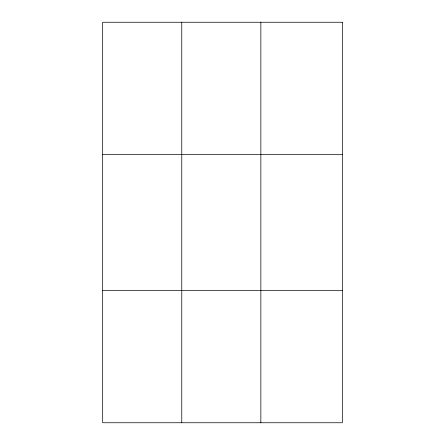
<?xml version="1.0" encoding="UTF-8"?>
<svg xmlns="http://www.w3.org/2000/svg" width="445" height="445" viewBox="0 0 445 445"><rect width="100%" height="100%" fill="white"/><g stroke="black" fill="none" stroke-linecap="round" stroke-linejoin="round"><path stroke-width="0.67" d="M181.76 422.75L181.76 22.25M260.848 422.75L260.848 22.25M102.673 154.415L342.327 154.415M102.673 290.585L342.327 290.585M342.327 22.25L342.327 422.75L102.673 422.75L102.673 22.25L342.327 22.25"/></g></svg>
